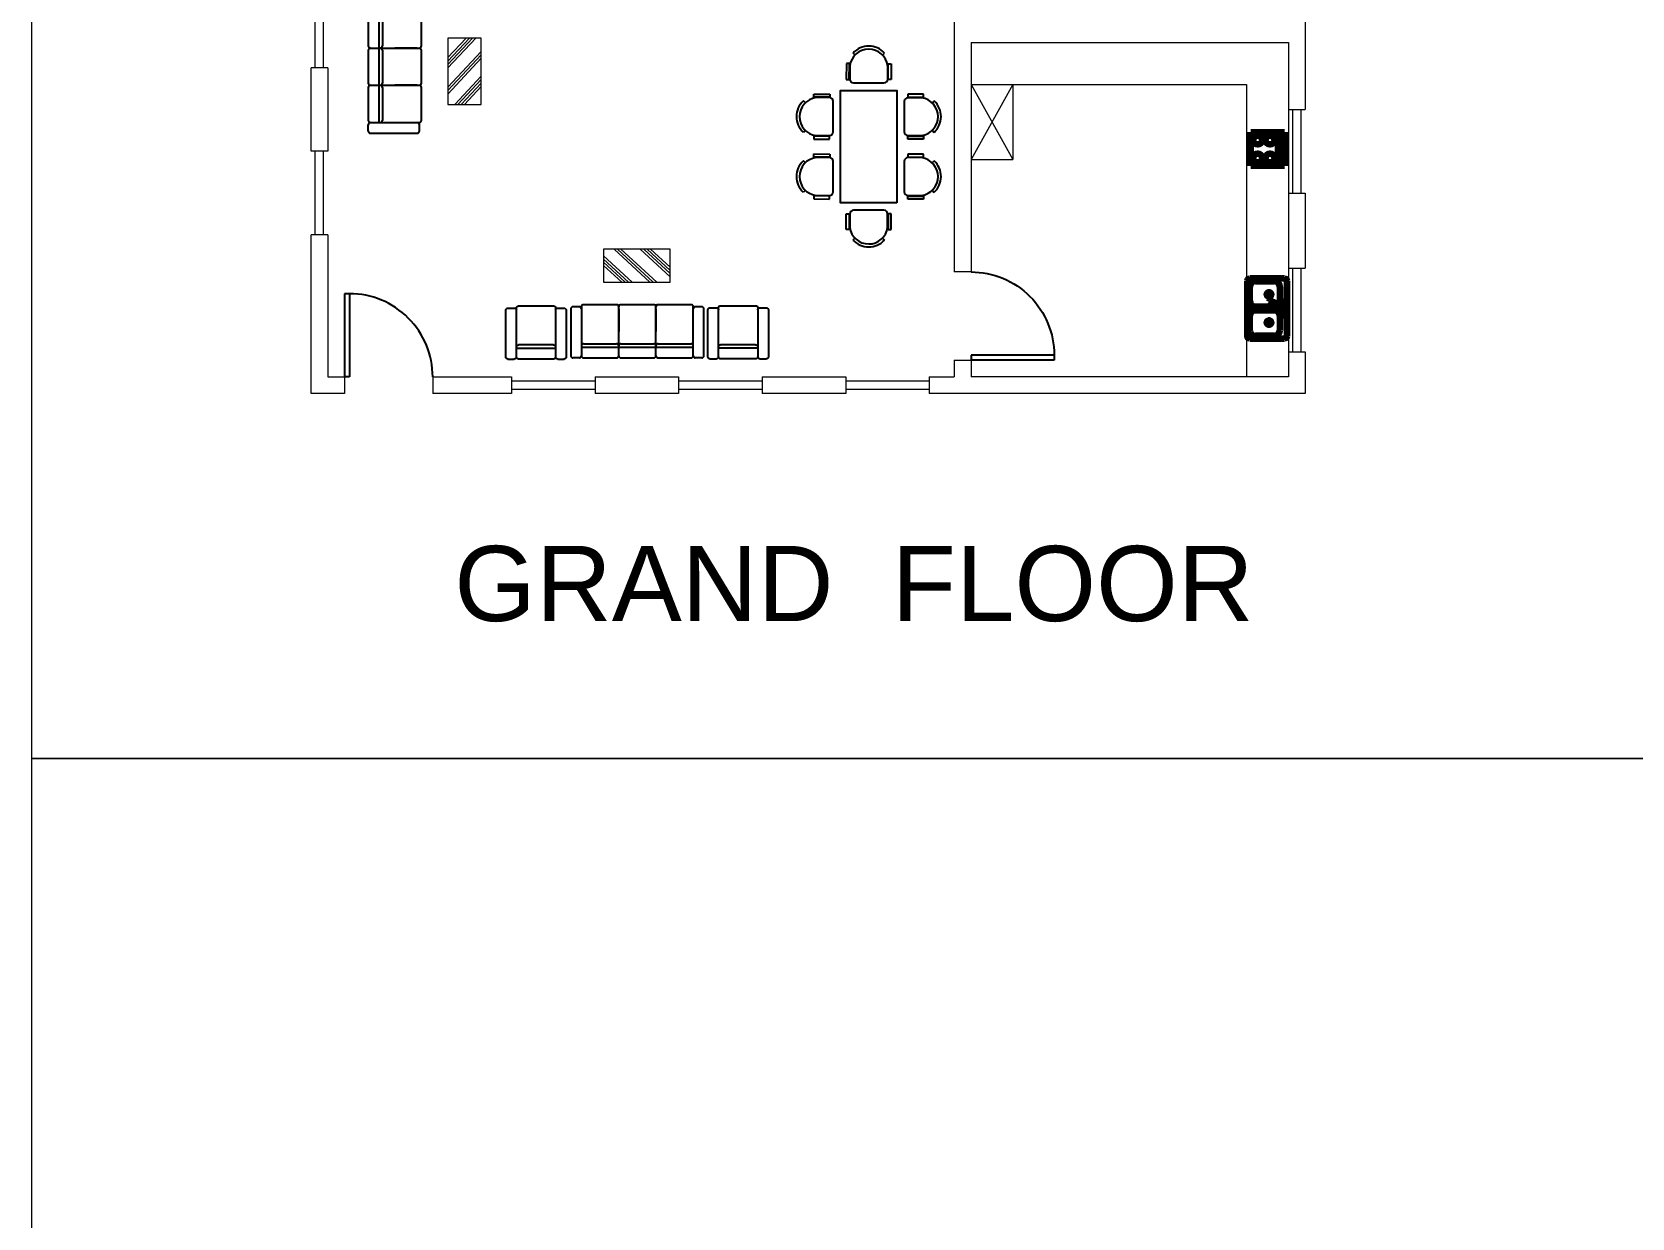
# Model space of a CAD drawing. Header units: inches. Extents: x -179 to 300, y 123 to 718.
# Drawn here: x -179.09 to -159.94, y 207.69 to 221.88 of the extents above; entities that cross this region are included whole.
import ezdxf

# ---------------------------------------------------------------- set-up
doc = ezdxf.new("R2010")
doc.units = ezdxf.units.IN
doc.header["$MEASUREMENT"] = 0
doc.linetypes.add('ACAD_ISO02W100', pattern=[15, 12, -3])
for name, color, linetype in [('8', 8, 'Continuous'), ('FUR', 6, 'Continuous'), ('FURE', 6, 'Continuous'), ('厨具', 250, 'Continuous')]:
    doc.layers.add(name, color=color, linetype=linetype)
doc.styles.get("Standard").update_dxf_attribs({"font": 'arial.ttf'})

# ---------------------------------------------------------------- blocks, each defined once
blk = doc.blocks.new('DESK4')
at = {"color": 0}
for p, q in [((0, 1), (-0.06, 1)), ((0, 0), (-0.06, 0))]:
    blk.add_line(p, q, dxfattribs=at)
blk.add_lwpolyline([(-0.06, 1), (-0.06, 0)], dxfattribs=at)
blk.add_lwpolyline([(1, 0, 0.414214), (0, 1), (0, 0)], format="xyb", dxfattribs=at)
blk = doc.blocks.new('Z1')
at = {"layer": '厨具', "color": 177, "lineweight": 100, "true_color": 0x293189}
for p, q in [((0, 0), (750, 0)), ((0, -750), (0, 0)), ((750, 0), (750, -750)), ((0, -50), (750, -50)), ((0, -150), (750, -150)), ((75, -325), (125, -325)), ((175, -225), (175, -275)), ((275, -325), (225, -325)), ((475, -325), (525, -325)), ((575, -225), (575, -275)), ((675, -325), (625, -325)), ((75, -600), (125, -600)), ((175, -425), (175, -375)), ((175, -500), (175, -550)), ((175, -700), (175, -650)), ((275, -600), (225, -600)), ((475, -600), (525, -600)), ((575, -425), (575, -375)), ((575, -500), (575, -550)), ((575, -700), (575, -650)), ((675, -600), (625, -600)), ((750, -750), (0, -750))]:
    blk.add_line(p, q, dxfattribs=at)
for centre, radius in [((100, -100), 25), ((175, -325), 100), ((175, -100), 25), ((275, -100), 25), ((350, -100), 25), ((575, -325), 100), ((550, -100), 25), ((650, -100), 25), ((175, -600), 100), ((575, -600), 100)]:
    blk.add_circle(centre, radius, dxfattribs=at)
blk = doc.blocks.new('XCP2')
at = {"layer": '厨具', "color": 177, "lineweight": 100, "true_color": 0x293189}
for p, q in [((0, 0), (0, -483)), ((800, 38), (38, 38)), ((838, -483), (838, 0)), ((38, -406), (38, -140)), ((114, -64), (318, -64)), ((380, -35), (307, -208)), ((307, -208), (328, -220)), ((328, -220), (441, -70)), ((394, -141), (394, -406)), ((417, -22), (434, -32)), ((444, -406), (444, -140)), ((521, -64), (724, -64)), ((800, -140), (800, -406)), ((38, -521), (800, -521)), ((318, -483), (114, -483)), ((724, -483), (521, -483))]:
    blk.add_line(p, q, dxfattribs=at)
for centre, radius in [((343, -25), 25.4), ((495, -25), 25.4), ((222, -216), 31.8), ((616, -216), 31.8)]:
    blk.add_circle(centre, radius, dxfattribs=at)
for centre, radius, start, end in [((38, 0), 38.1, 90, 180), ((800, 0), 38.1, 0, 90), ((114, -140), 76.2, 90, 180), ((318, -140), 76.2, 56.607, 90), ((404, -44), 25.4, 60, 159.4623), ((422, -54), 25.4, 320.5377, 60), ((521, -140), 76.2, 90, 180), ((724, -140), 76.2, 0, 90), ((114, -406), 76.2, 180, 270), ((318, -406), 76.2, 270, 0), ((521, -406), 76.2, 180, 270), ((724, -406), 76.2, 270, 0), ((38, -483), 38.1, 180, 270), ((800, -483), 38.1, 270, 0)]:
    blk.add_arc(centre, radius, start, end, dxfattribs=at)
blk = doc.blocks.new('CH4')
for p, q in [((-299, 257), (-300, 47)), ((-259, 257), (-299, 257)), ((-260, 47), (-259, 257)), ((-252, 230), (-252, 50)), ((-181, 370), (-210, 398)), ((183, 370), (211, 397)), ((253, 116), (253, 230)), ((260, 46), (261, 256)), ((261, 256), (301, 256)), ((301, 256), (300, 46)), ((-300, 47), (-260, 47)), ((-203, 0), (203, 0)), ((253, 50), (253, 116)), ((300, 46), (260, 46))]:
    blk.add_line(p, q)
for centre, radius, start, end in [((0, 195), 255, 7.7698, 172.01), ((0, 204), 286, 42.5533, 137.2265), ((-202, 50), 50, 179.8899, 269.8899), ((203, 50), 50, 269.8899, 359.8899)]:
    blk.add_arc(centre, radius, start, end)
blk = doc.blocks.new('MEET4')
at = {"layer": 'FUR'}
blk.add_lwpolyline([(-750, -375), (-750, 375), (750, 375), (750, -375)], close=True, dxfattribs=at)
for p in [(-400, 475), (400, 475)]:
    blk.add_blockref('CH4', p, dxfattribs=at)
for p, rotation in [((-850, 0), 90), ((850, 0), 270), ((-400, -475), 180), ((400, -475), 180)]:
    blk.add_blockref('CH4', p, dxfattribs=dict(at, rotation=rotation))
blk = doc.blocks.new('SF3')
for p, q in [((-1000, 768), (-1000, 64)), ((-968, 800), (-872, 800)), ((-840, 768), (-840, 32)), ((-312, 800), (-808, 800)), ((-280, 768), (-280, 32)), ((248, 800), (-248, 800)), ((280, 768), (280, 32)), ((808, 800), (312, 800)), ((840, 32), (840, 768)), ((872, 800), (968, 800)), ((1000, 64), (1000, 768)), ((-280, 640), (-840, 640)), ((-312, 587), (-808, 587)), ((280, 640), (-280, 640)), ((248, 587), (-248, 587)), ((840, 640), (280, 640)), ((808, 587), (312, 587)), ((-280, 64), (-280, 402)), ((280, 64), (280, 402)), ((840, 64), (840, 402)), ((-968, 32), (-872, 32)), ((-248, 0), (248, 0)), ((312, 0), (808, 0)), ((872, 32), (968, 32)), ((-808, 0), (-312, 0))]:
    blk.add_line(p, q)
for centre, start, end in [((-968, 768), 90, 180), ((-872, 768), 0, 90), ((-808, 768), 90, 180), ((-312, 768), 0, 90), ((-248, 768), 90, 180), ((248, 768), 0, 90), ((312, 768), 90, 180), ((808, 768), 0, 90), ((872, 768), 90, 180), ((968, 768), 0, 90), ((-808, 619), 180, 270), ((-312, 619), 270, 0), ((-248, 619), 180, 270), ((248, 619), 270, 0), ((312, 619), 180, 270), ((808, 619), 270, 0), ((-968, 64), 180, 270), ((-872, 64), 270, 0), ((-808, 32), 180, 270), ((-312, 32), 270, 0), ((-248, 32), 180, 270), ((248, 32), 270, 0), ((312, 32), 180, 270), ((808, 32), 270, 0), ((872, 64), 180, 270), ((968, 64), 270, 0)]:
    blk.add_arc(centre, 32, start, end)
blk = doc.blocks.new('A$C2204297F')
at = {"layer": 'FUR'}
blk.add_blockref('SF3', (1000, 0), dxfattribs=at)
blk = doc.blocks.new('SOFA1人')
at = {"layer": 'FUR'}
for p, q in [((-423, 0), (-327, 0)), ((263, 0), (-263, 0)), ((327, 0), (423, 0)), ((-455, -32), (-455, -736)), ((-295, -32), (-295, -768)), ((-295, -32), (-295, -768)), ((295, -160), (-295, -160)), ((263, -213), (-263, -213)), ((295, -768), (295, -32)), ((455, -736), (455, -32)), ((-423, -768), (-327, -768)), ((-263, -800), (263, -800)), ((327, -768), (423, -768))]:
    blk.add_line(p, q, dxfattribs=at)
for centre, start, end in [((-423, -32), 90, 180), ((-327, -32), 0, 90), ((-263, -32), 90, 180), ((263, -32), 0, 90), ((327, -32), 90, 180), ((423, -32), 0, 90), ((-263, -181), 180, 270), ((263, -181), 270, 0), ((-423, -736), 180, 270), ((-327, -736), 270, 0), ((-263, -768), 180, 270), ((263, -768), 270, 0), ((327, -736), 180, 270), ((423, -736), 270, 0)]:
    blk.add_arc(centre, 32, start, end, dxfattribs=at)
blk = doc.blocks.new('A$C621A3C92')
at = {"layer": 'FUR'}
blk.add_blockref('SOFA1人', (455, 800), dxfattribs=at)

msp = doc.modelspace()

# ---------------------------------------------------------------- linework, layer by layer
at = {"lineweight": 0}
for p, q in [((-168.04804, 223.75691), (-168.04804, 221.75691)), ((-168.04804, 221.75691), (-168.04804, 219.01267)), ((-167.84804, 221.75691), (-164.04804, 221.75691)), ((-167.84804, 221.75691), (-167.84804, 219.01267)), ((-164.04804, 221.75691), (-164.04804, 217.75691)), ((-175.54804, 221.45691), (-175.54804, 220.45691)), ((-175.54804, 219.45691), (-175.54804, 217.75691)), ((-167.84804, 218.01667), (-167.84804, 217.75691)), ((-168.04804, 217.95691), (-168.04804, 217.75691)), ((-175.54804, 217.75691), (-175.28828, 217.75691)), ((-174.29228, 217.75691), (-173.34804, 217.75691)), ((-172.34804, 217.75691), (-171.34804, 217.75691)), ((-170.34804, 217.75691), (-169.34804, 217.75691)), ((-168.34804, 217.75691), (-168.04804, 217.75691)), ((-164.04804, 217.75691), (-167.84804, 217.75691))]:
    msp.add_line(p, q, dxfattribs=at)
at = {"color": 40, "lineweight": 0, "true_color": 0xf8d731}
for p, q in [((-175.69804, 221.45691), (-175.69804, 222.45691)), ((-175.59804, 221.45691), (-175.59804, 222.45691)), ((-163.84804, 222.25691), (-163.84804, 220.95691)), ((-175.74804, 220.45691), (-175.74804, 221.45691)), ((-175.69804, 219.45691), (-175.69804, 220.45691)), ((-175.59804, 219.45691), (-175.59804, 220.45691)), ((-163.84804, 219.95691), (-163.84804, 219.05691)), ((-175.74804, 217.55691), (-175.74804, 219.45691)), ((-167.84804, 219.01267), (-168.04804, 219.01267)), ((-163.84804, 218.05691), (-163.84804, 217.55691)), ((-168.04804, 217.95691), (-167.84804, 217.95691)), ((-175.34804, 217.75691), (-175.34804, 217.55691)), ((-174.29228, 217.75691), (-174.29228, 217.55691)), ((-172.34804, 217.70691), (-173.34804, 217.70691)), ((-172.34804, 217.60691), (-173.34804, 217.60691)), ((-170.34804, 217.70691), (-171.34804, 217.70691)), ((-170.34804, 217.60691), (-171.34804, 217.60691)), ((-168.34804, 217.70691), (-169.34804, 217.70691)), ((-168.34804, 217.60691), (-169.34804, 217.60691)), ((-175.34804, 217.55691), (-175.74804, 217.55691)), ((-173.34804, 217.55691), (-174.29228, 217.55691)), ((-171.34804, 217.55691), (-172.34804, 217.55691)), ((-169.34804, 217.55691), (-170.34804, 217.55691)), ((-163.84804, 217.55691), (-168.34804, 217.55691))]:
    msp.add_line(p, q, dxfattribs=at)
at = {"color": 40, "linetype": 'ACAD_ISO02W100', "lineweight": 0, "true_color": 0xf8d731}
for p, q in [((-175.54804, 221.45691), (-175.74804, 221.45691)), ((-164.04804, 220.95691), (-163.84804, 220.95691)), ((-163.99804, 220.95691), (-163.99804, 219.95691)), ((-163.89804, 220.95691), (-163.89804, 219.95691)), ((-175.54804, 220.45691), (-175.74804, 220.45691)), ((-164.04804, 219.95691), (-163.84804, 219.95691)), ((-175.54804, 219.45691), (-175.74804, 219.45691)), ((-164.04804, 219.05691), (-163.84804, 219.05691)), ((-163.99804, 219.05691), (-163.99804, 218.05691)), ((-163.89804, 219.05691), (-163.89804, 218.05691)), ((-164.04804, 218.05691), (-163.84804, 218.05691)), ((-173.34804, 217.75691), (-173.34804, 217.55691)), ((-172.34804, 217.75691), (-172.34804, 217.55691)), ((-171.34804, 217.75691), (-171.34804, 217.55691)), ((-170.34804, 217.75691), (-170.34804, 217.55691)), ((-169.34804, 217.75691), (-169.34804, 217.55691)), ((-168.34804, 217.75691), (-168.34804, 217.55691))]:
    msp.add_line(p, q, dxfattribs=at)
at = {"color": 177, "lineweight": 0, "true_color": 0x293189}
for p, q in [((-167.84804, 221.25691), (-164.54804, 221.25691)), ((-167.34804, 221.25691), (-167.34804, 220.35691)), ((-164.54804, 221.25691), (-164.54804, 217.75691)), ((-167.84804, 220.35691), (-167.34804, 220.35691))]:
    msp.add_line(p, q, dxfattribs=at)
at = {"color": 177, "linetype": 'ACAD_ISO02W100', "lineweight": 0, "true_color": 0x293189}
for p, q in [((-167.34804, 221.25691), (-167.84804, 220.35691)), ((-167.84804, 221.25691), (-167.34804, 220.35691))]:
    msp.add_line(p, q, dxfattribs=at)
at = {"lineweight": 0}
for points in [[(-179.08918, 235.63976), (-136.79342, 235.63976), (-136.79342, 213.18912), (-179.08918, 213.18912)], [(-179.08918, 213.18912), (-136.79342, 213.18912), (-136.79342, 190.73849), (-179.08918, 190.73849)]]:
    msp.add_lwpolyline(points, close=True, dxfattribs=at)
at = {"layer": '8', "lineweight": 0}
for p, q in [((-174.10931, 221.45491), (-173.77721, 221.81185)), ((-174.10931, 221.49582), (-173.81528, 221.81185)), ((-174.10931, 221.53673), (-173.85334, 221.81185)), ((-174.10931, 221.57764), (-173.8914, 221.81185)), ((-174.10931, 221.22333), (-173.71122, 221.65119)), ((-174.10931, 221.18242), (-173.71122, 221.61028)), ((-174.10931, 221.14151), (-173.71122, 221.56937)), ((-174.02766, 221.01567), (-173.71122, 221.35578)), ((-173.9896, 221.01567), (-173.71122, 221.31487)), ((-173.95154, 221.01567), (-173.71122, 221.27396)), ((-173.91347, 221.01567), (-173.71122, 221.23305)), ((-172.24626, 219.20581), (-171.90615, 218.88938)), ((-172.24626, 219.16775), (-171.94706, 218.88938)), ((-172.24626, 219.12969), (-171.98797, 218.88938)), ((-172.12042, 219.28746), (-171.69256, 218.88938)), ((-172.07951, 219.28746), (-171.65165, 218.88938)), ((-172.0386, 219.28746), (-171.61074, 218.88938)), ((-171.80702, 219.28746), (-171.45008, 218.95536)), ((-171.76611, 219.28746), (-171.45008, 218.99343)), ((-171.7252, 219.28746), (-171.45008, 219.03149)), ((-171.68429, 219.28746), (-171.45008, 219.06955)), ((-172.24626, 219.09163), (-172.02888, 218.88938))]:
    msp.add_line(p, q, dxfattribs=at)
at = {"layer": 'FURE', "lineweight": 0}
for points in [[(-174.10931, 221.01567), (-173.71122, 221.01567), (-173.71122, 221.81185), (-174.10931, 221.81185)], [(-172.24626, 219.28746), (-172.24626, 218.88938), (-171.45008, 218.88938), (-171.45008, 219.28746)]]:
    msp.add_lwpolyline(points, close=True, dxfattribs=at)

# ---------------------------------------------------------------- block references
at = {"lineweight": 0, "xscale": 0.0008967821203278622, "yscale": 0.0008967821203278622, "zscale": 0.0008967821203278622, "rotation": 90}
msp.add_blockref('MEET4', (-169.07221, 220.51334), dxfattribs=at)
at = {"layer": 'FUR', "color": 40, "lineweight": 0, "true_color": 0xf8d731, "xscale": -0.99599986897069, "yscale": 0.99599986897069, "zscale": 0.99599986897069, "rotation": 270}
msp.add_blockref('DESK4', (-167.84804, 218.01667), dxfattribs=at)
at = {"layer": 'FUR', "color": 40, "lineweight": 0, "true_color": 0xf8d731, "xscale": 0.99599986897069, "yscale": 0.99599986897069, "zscale": 0.99599986897069}
msp.add_blockref('DESK4', (-175.28828, 217.75691), dxfattribs=at)
at = {"layer": 'FURE', "lineweight": 0, "yscale": 0.0007961743904370727, "zscale": 0.0007961743904370727}
for name, p, xscale, rotation in [('A$C2204297F', (-174.42676, 220.67304), 0.0007961743904370727, 90), ('A$C621A3C92', (-173.41762, 218.60621), -0.0007961743904370727, 180), ('A$C2204297F', (-171.04629, 218.62104), 0.0007961743904370727, 180), ('A$C621A3C92', (-170.9981, 218.60915), -0.0007961743904370727, 180)]:
    msp.add_blockref(name, p, dxfattribs=dict(at, xscale=xscale, rotation=rotation))
at = {"layer": '厨具', "color": 159, "lineweight": 0, "true_color": 0x22346e, "xscale": 0.0005374130022223929, "yscale": 0.0005374130022223929, "zscale": 0.0005374130022223929, "rotation": 270}
msp.add_blockref('Z1', (-164.09315, 220.68447), dxfattribs=at)
at = {"layer": '厨具', "color": 177, "lineweight": 0, "true_color": 0x293189, "xscale": 0.0008567293343765978, "yscale": 0.0008567293343765978, "zscale": 0.0008567293343765978, "rotation": 270}
msp.add_blockref('XCP2', (-164.09613, 218.93438), dxfattribs=at)

# ---------------------------------------------------------------- texts
at = {"lineweight": 0, "insert": (-174.03396, 215.73426), "char_height": 0.9, "attachment_point": 1}
msp.add_mtext_dynamic_manual_height_columns('GRAND  FLOOR', width=11.6763375, gutter_width=1, heights=[0], dxfattribs=at)

doc.saveas('drawing.dxf')
